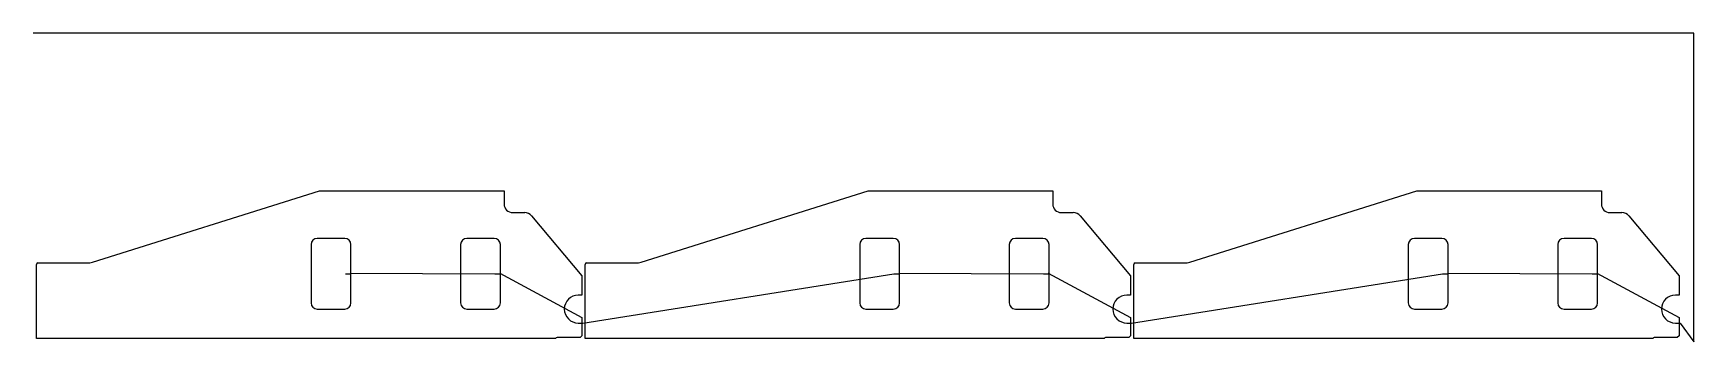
# Model space of a CAD drawing. Header units: metres. Extents: x 0 to 9385, y 0 to 1746.
import ezdxf

# ---------------------------------------------------------------- set-up
doc = ezdxf.new("R2010")
doc.units = ezdxf.units.M

msp = doc.modelspace()

# ---------------------------------------------------------------- linework, layer by layer
at = {"layer": 'TOOL_0'}
for p, q in [((0.999, 1746.196), (-0.001, 1746.196)), ((9385.241, 1746.196), (0.999, 1746.196)), ((9385.241, 1), (9385.241, 1746.196)), ((334.864, 450.574), (1618.921, 855.001)), ((1618.921, 855.001), (2661.5, 855.001)), ((2661.5, 855.001), (2661.5, 780.001)), ((3435.441, 450.574), (4719.498, 855.001)), ((4719.498, 855.001), (5762.077, 855.001)), ((5762.077, 855.001), (5762.077, 780.001)), ((6536.102, 450.574), (7820.159, 855.001)), ((7820.159, 855.001), (8862.738, 855.001)), ((8862.738, 855.001), (8862.738, 780.001)), ((2710.5, 731.001), (2777.626, 731.001)), ((2816.694, 712.783), (3101.5, 373.365)), ((5811.077, 731.001), (5878.203, 731.001)), ((5917.271, 712.783), (6202.077, 373.365)), ((8911.738, 731.001), (8978.864, 731.001)), ((9017.932, 712.783), (9302.738, 373.365)), ((1760.5, 585.001), (1605.5, 585.001)), ((2605.5, 585.001), (2450.5, 585.001)), ((4861.078, 585.001), (4706.078, 585.001)), ((5706.078, 585.001), (5551.078, 585.001)), ((7961.738, 585.001), (7806.738, 585.001)), ((8806.738, 585.001), (8651.738, 585.001)), ((1570.5, 550.001), (1570.5, 220.001)), ((1795.5, 385.001), (1795.5, 550.001)), ((2415.5, 550.001), (2415.5, 220.001)), ((2640.5, 385.001), (2640.5, 550.001)), ((4671.078, 550.001), (4671.078, 220.001)), ((4896.078, 385.001), (4896.078, 550.001)), ((5516.078, 550.001), (5516.078, 220.001)), ((5741.078, 385.001), (5741.078, 550.001)), ((7771.738, 550.001), (7771.738, 220.001)), ((7996.738, 385.001), (7996.738, 550.001)), ((8616.738, 550.001), (8616.738, 220.001)), ((8841.738, 385.001), (8841.738, 550.001)), ((19, 19.001), (19, 438.001)), ((27, 446.001), (305.124, 446.001)), ((1764.193, 385.001), (1795.5, 385.001)), ((1795.5, 385.001), (1791.767, 388.736)), ((1791.767, 388.736), (2609.644, 385.001)), ((1795.5, 220.001), (1795.5, 385.001)), ((2609.644, 385.001), (2640.5, 385.001)), ((2640.5, 385.001), (2636.458, 388.73)), ((2636.458, 388.73), (3101.5, 137.054)), ((2640.5, 220.001), (2640.5, 385.001)), ((3106.874, 106.001), (4864.771, 385.001)), ((3119.577, 19.001), (3119.577, 438.001)), ((3127.577, 446.001), (3405.701, 446.001)), ((4864.771, 385.001), (4896.078, 385.001)), ((4896.078, 385.001), (4892.345, 388.736)), ((4892.345, 388.736), (5710.222, 385.001)), ((4896.078, 220.001), (4896.078, 385.001)), ((5710.222, 385.001), (5741.078, 385.001)), ((5741.078, 385.001), (5737.036, 388.73)), ((5737.036, 388.73), (6202.077, 137.054)), ((5741.078, 220.001), (5741.078, 385.001)), ((6207.451, 106.001), (7965.43, 385.001)), ((6220.238, 19.001), (6220.238, 438.001)), ((6228.238, 446.001), (6506.362, 446.001)), ((7965.43, 385.001), (7996.738, 385.001)), ((7996.738, 385.001), (7993.005, 388.736)), ((7993.005, 388.736), (8810.882, 385.001)), ((7996.738, 220.001), (7996.738, 385.001)), ((8810.882, 385.001), (8841.738, 385.001)), ((8841.738, 385.001), (8837.696, 388.73)), ((8837.696, 388.73), (9302.738, 137.054)), ((8841.738, 220.001), (8841.738, 385.001)), ((3101.5, 373.365), (3101.5, 264.001)), ((6202.077, 373.365), (6202.077, 264.001)), ((9302.738, 373.365), (9302.738, 264.001)), ((3101.5, 264.001), (3080.5, 264.001)), ((6202.077, 264.001), (6181.077, 264.001)), ((9302.738, 264.001), (9281.738, 264.001)), ((1605.5, 185.001), (1760.5, 185.001)), ((2450.5, 185.001), (2605.5, 185.001)), ((3080.5, 106.001), (3101.5, 106.001)), ((3101.5, 137.054), (3101.5, 106.001)), ((3101.5, 106.001), (3101.5, 34.587)), ((3101.5, 106.001), (3106.874, 106.001)), ((4706.078, 185.001), (4861.078, 185.001)), ((5551.078, 185.001), (5706.078, 185.001)), ((6181.077, 106.001), (6202.077, 106.001)), ((6202.077, 137.054), (6202.077, 106.001)), ((6202.077, 106.001), (6202.077, 34.587)), ((6202.077, 106.001), (6207.451, 106.001)), ((7806.738, 185.001), (7961.738, 185.001)), ((8651.738, 185.001), (8806.738, 185.001)), ((9281.738, 106.001), (9302.738, 106.001)), ((9302.738, 137.054), (9302.738, 106.001)), ((9302.738, 106.001), (9302.738, 34.587)), ((9302.738, 106.001), (9308.112, 106.001)), ((9308.112, 106.001), (9385.241, 0)), ((2952.438, 19.001), (19, 19.001)), ((3090.914, 24.001), (2960.5, 24.001)), ((3101.5, 34.587), (3090.914, 24.001)), ((6053.015, 19.001), (3119.577, 19.001)), ((6191.491, 24.001), (6061.077, 24.001)), ((6202.077, 34.587), (6191.491, 24.001)), ((9153.676, 19.001), (6220.238, 19.001)), ((9292.152, 24.001), (9161.738, 24.001)), ((9302.738, 34.587), (9292.152, 24.001)), ((9385.241, 0), (9385.241, 1)), ((9385.241, 1), (9385.241, 0)), ((9385.241, 0), (9385.241, 1)), ((9385.241, 0), (9385.241, 0))]:
    msp.add_line(p, q, dxfattribs=at)
for centre, radius, start, end in [((2710.5, 780.001), 49, 180, 270), ((5811.077, 780.001), 49, 180, 270), ((8911.738, 780.001), 49, 180, 270), ((2777.626, 680.001), 51, 40.0000479, 90), ((5878.203, 680.001), 51, 40.0000479, 90), ((8978.864, 680.001), 51, 40.0000479, 90), ((1605.5, 550.001), 35, 90, 180), ((1760.5, 550.001), 35, 0, 90), ((2450.5, 550.001), 35, 90, 180), ((2605.5, 550.001), 35, 0, 90), ((4706.078, 550.001), 35, 90, 180), ((4861.078, 550.001), 35, 0, 90), ((5551.078, 550.001), 35, 90, 180), ((5706.078, 550.001), 35, 0, 90), ((7806.738, 550.001), 35, 90, 180), ((7961.738, 550.001), 35, 0, 90), ((8651.738, 550.001), 35, 90, 180), ((8806.738, 550.001), 35, 0, 90), ((27, 438.001), 8, 90, 180), ((305.125, 544.998), 98.997, 269.9994212, 287.4819101), ((3127.577, 438.001), 8, 90, 180), ((3405.702, 544.998), 98.997, 269.9994212, 287.4819101), ((6228.238, 438.001), 8, 90, 180), ((6506.363, 544.998), 98.997, 269.9994212, 287.4819101), ((1605.5, 220.001), 35, 180, 270), ((1760.5, 220.001), 35, 270, 0), ((2450.5, 220.001), 35, 180, 270), ((2605.5, 220.001), 35, 270, 0), ((3080.5, 185.001), 79, 90, 270), ((4706.078, 220.001), 35, 180, 270), ((4861.078, 220.001), 35, 270, 0), ((5551.078, 220.001), 35, 180, 270), ((5706.078, 220.001), 35, 270, 0), ((6181.077, 185.001), 79, 90, 270), ((7806.738, 220.001), 35, 180, 270), ((7961.738, 220.001), 35, 270, 0), ((8651.738, 220.001), 35, 180, 270), ((8806.738, 220.001), 35, 270, 0), ((9281.738, 185.001), 79, 90, 270), ((2960.5, 15.001), 9, 90, 153.6114707), ((6061.077, 15.001), 9, 90, 153.6114707), ((9161.738, 15.001), 9, 90, 153.6114707)]:
    msp.add_arc(centre, radius, start, end, dxfattribs=at)

doc.saveas('drawing.dxf')
